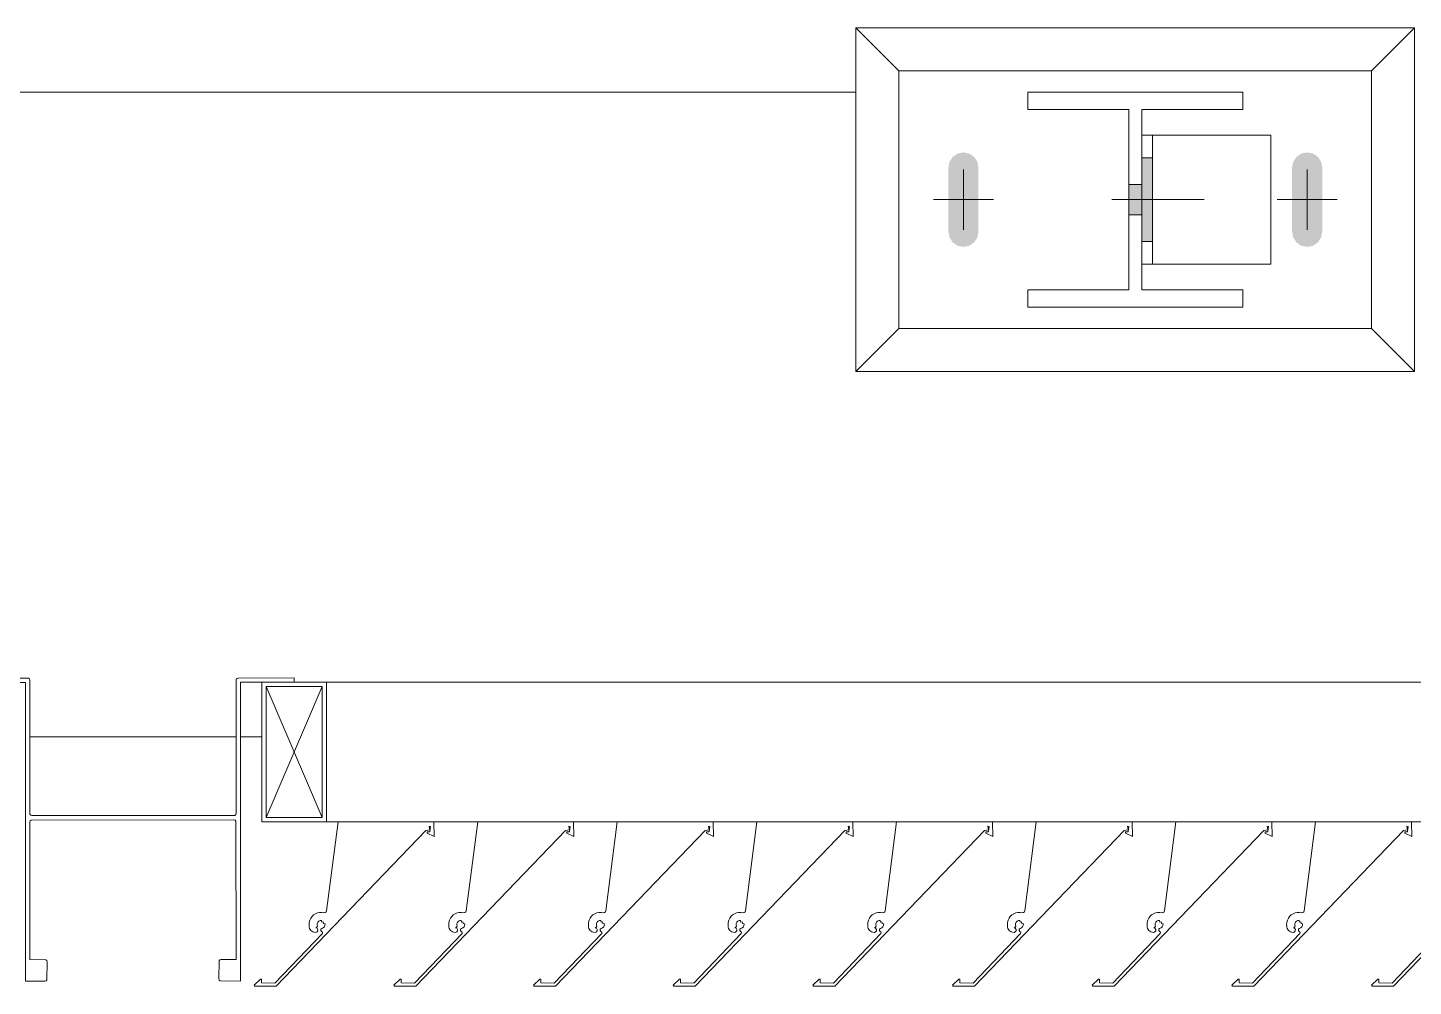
# Model space of a CAD drawing. Header units: millimetres. Extents: x -220592 to 404889, y -217665 to 38245.
# Drawn here: x 7591.42 to 7597.87, y -48110.8 to -48106.34 of the extents above; entities that cross this region are included whole.
import ezdxf

# ---------------------------------------------------------------- set-up
doc = ezdxf.new("R2010")
doc.units = ezdxf.units.MM
doc.linetypes.add('XKITLINE00', pattern=[0])
doc.layers.add('000 - 0_HIDE_OBJ_FRAMING_DEF_SUB_1', color=7, linetype='Continuous')
doc.layers.add('Part', color=7, linetype='Continuous', lineweight=0)

# ---------------------------------------------------------------- blocks, each defined once
blk = doc.blocks.new('*A13531')
at = {"layer": '000 - 0_HIDE_OBJ_FRAMING_DEF_SUB_1', "color": 7, "linetype": 'XKITLINE00', "lineweight": 0}
for p, q in [((-162.103449, 103.570891), (-142.373449, 103.570891)), ((-146.218257, 100.570891), (-145.258145, 100.570891)), ((-145.238579, 100.570891), (-145.138405, 100.570891))]:
    blk.add_line(p, q, dxfattribs=at)
blk = doc.blocks.new('*A13585')
at = {"layer": 'Part', "color": 7, "linetype": 'XKITLINE00', "lineweight": 0}
for p, q in [((-139.584201, 100.175799), (-139.637231, 99.761793)), ((-139.138531, 100.175791), (-139.584201, 100.175799)), ((-139.157322, 100.138896), (-139.160226, 100.155912)), ((-139.160226, 100.155912), (-139.153653, 100.153876)), ((-139.156793, 100.128893), (-139.153653, 100.153876)), ((-139.135909, 100.108106), (-139.138531, 100.175791)), ((-139.872111, 99.410877), (-139.175865, 100.135999)), ((-139.175865, 100.135999), (-139.157322, 100.138896)), ((-139.168984, 100.128764), (-139.169396, 100.123641)), ((-139.169396, 100.123641), (-139.135909, 100.108106)), ((-139.156793, 100.128893), (-139.168984, 100.128764)), ((-139.718205, 99.708016), (-139.71899, 99.697803)), ((-139.71899, 99.697803), (-139.718892, 99.691004)), ((-139.715582, 99.717917), (-139.718205, 99.708016)), ((-139.711209, 99.727179), (-139.715582, 99.717917)), ((-139.705231, 99.735496), (-139.711209, 99.727179)), ((-139.697844, 99.742592), (-139.705231, 99.735496)), ((-139.689294, 99.748232), (-139.697844, 99.742592)), ((-139.679864, 99.75223), (-139.689294, 99.748232)), ((-139.680851, 99.696314), (-139.680507, 99.702814)), ((-139.680507, 99.702814), (-139.677909, 99.708782)), ((-139.669865, 99.754453), (-139.679864, 99.75223)), ((-139.677909, 99.708782), (-139.673387, 99.713464)), ((-139.673387, 99.713464), (-139.667513, 99.716266)), ((-139.659629, 99.754828), (-139.669865, 99.754453)), ((-139.667513, 99.716266), (-139.661029, 99.716835)), ((-139.661029, 99.716835), (-139.659923, 99.709129)), ((-139.659923, 99.709129), (-139.652863, 99.710299)), ((-139.649495, 99.753342), (-139.659629, 99.754828)), ((-139.652863, 99.710299), (-139.651919, 99.703134)), ((-139.651919, 99.703134), (-139.644528, 99.700812)), ((-139.643972, 99.753581), (-139.649495, 99.753342)), ((-139.644528, 99.700812), (-139.644951, 99.69414)), ((-139.639421, 99.756718), (-139.643972, 99.753581)), ((-139.637231, 99.761793), (-139.639421, 99.756718)), ((-139.657075, 99.656928), (-139.878477, 99.425912)), ((-139.718892, 99.691004), (-139.718256, 99.685276)), ((-139.718256, 99.685276), (-139.716537, 99.679775)), ((-139.716537, 99.679775), (-139.713797, 99.674705)), ((-139.713797, 99.674705), (-139.710139, 99.670251)), ((-139.710139, 99.670251), (-139.705696, 99.66658)), ((-139.705696, 99.66658), (-139.700633, 99.663826)), ((-139.700633, 99.663826), (-139.695137, 99.662091)), ((-139.695137, 99.662091), (-139.687367, 99.661595)), ((-139.687367, 99.661595), (-139.681893, 99.664235)), ((-139.687334, 99.683555), (-139.682353, 99.685585)), ((-139.681862, 99.680613), (-139.687334, 99.683555)), ((-139.682353, 99.685585), (-139.679946, 99.690396)), ((-139.681893, 99.664235), (-139.678656, 99.669379)), ((-139.678644, 99.675456), (-139.681862, 99.680613)), ((-139.679946, 99.690396), (-139.680851, 99.696314)), ((-139.678656, 99.669379), (-139.678644, 99.675456)), ((-139.664258, 99.6761), (-139.664464, 99.670206)), ((-139.664464, 99.670206), (-139.66061, 99.665742)), ((-139.660101, 99.680283), (-139.664258, 99.6761)), ((-139.66061, 99.665742), (-139.655983, 99.662087)), ((-139.652527, 99.683397), (-139.660101, 99.680283)), ((-139.655983, 99.662087), (-139.657075, 99.656928)), ((-139.647741, 99.688064), (-139.652527, 99.683397)), ((-139.644951, 99.69414), (-139.647741, 99.688064)), ((-139.944842, 99.44476), (-139.97373, 99.416111)), ((-139.939921, 99.443675), (-139.944842, 99.44476)), ((-139.939824, 99.426255), (-139.939921, 99.443675)), ((-139.97373, 99.416111), (-139.971262, 99.41143)), ((-139.971262, 99.41143), (-139.872111, 99.410877)), ((-139.878477, 99.425912), (-139.939824, 99.426255))]:
    blk.add_line(p, q, dxfattribs=at)
blk = doc.blocks.new('*A13586')
at = {"layer": 'Part', "color": 7, "linetype": 'XKITLINE00', "lineweight": 0}
for p, q in [((-140.234201, 100.175799), (-140.287231, 99.761793)), ((-139.788531, 100.175791), (-140.234201, 100.175799)), ((-139.807322, 100.138896), (-139.810226, 100.155912)), ((-139.810226, 100.155912), (-139.803653, 100.153876)), ((-139.806793, 100.128893), (-139.803653, 100.153876)), ((-139.785909, 100.108106), (-139.788531, 100.175791)), ((-140.522111, 99.410877), (-139.825865, 100.135999)), ((-139.825865, 100.135999), (-139.807322, 100.138896)), ((-139.818984, 100.128764), (-139.819396, 100.123641)), ((-139.819396, 100.123641), (-139.785909, 100.108106)), ((-139.806793, 100.128893), (-139.818984, 100.128764)), ((-140.368205, 99.708016), (-140.36899, 99.697803)), ((-140.36899, 99.697803), (-140.368892, 99.691004)), ((-140.365582, 99.717917), (-140.368205, 99.708016)), ((-140.361209, 99.727179), (-140.365582, 99.717917)), ((-140.355231, 99.735496), (-140.361209, 99.727179)), ((-140.347844, 99.742592), (-140.355231, 99.735496)), ((-140.339294, 99.748232), (-140.347844, 99.742592)), ((-140.329864, 99.75223), (-140.339294, 99.748232)), ((-140.330851, 99.696314), (-140.330507, 99.702814)), ((-140.330507, 99.702814), (-140.327909, 99.708782)), ((-140.319865, 99.754453), (-140.329864, 99.75223)), ((-140.327909, 99.708782), (-140.323387, 99.713464)), ((-140.323387, 99.713464), (-140.317513, 99.716266)), ((-140.309629, 99.754828), (-140.319865, 99.754453)), ((-140.317513, 99.716266), (-140.311029, 99.716835)), ((-140.311029, 99.716835), (-140.309923, 99.709129)), ((-140.309923, 99.709129), (-140.302863, 99.710299)), ((-140.299495, 99.753342), (-140.309629, 99.754828)), ((-140.302863, 99.710299), (-140.301919, 99.703134)), ((-140.301919, 99.703134), (-140.294528, 99.700812)), ((-140.293972, 99.753581), (-140.299495, 99.753342)), ((-140.294528, 99.700812), (-140.294951, 99.69414)), ((-140.289421, 99.756718), (-140.293972, 99.753581)), ((-140.287231, 99.761793), (-140.289421, 99.756718)), ((-140.307075, 99.656928), (-140.528477, 99.425912)), ((-140.368892, 99.691004), (-140.368256, 99.685276)), ((-140.368256, 99.685276), (-140.366537, 99.679775)), ((-140.366537, 99.679775), (-140.363797, 99.674705)), ((-140.363797, 99.674705), (-140.360139, 99.670251)), ((-140.360139, 99.670251), (-140.355696, 99.66658)), ((-140.355696, 99.66658), (-140.350633, 99.663826)), ((-140.350633, 99.663826), (-140.345137, 99.662091)), ((-140.345137, 99.662091), (-140.337367, 99.661595)), ((-140.337367, 99.661595), (-140.331893, 99.664235)), ((-140.337334, 99.683555), (-140.332353, 99.685585)), ((-140.331862, 99.680613), (-140.337334, 99.683555)), ((-140.332353, 99.685585), (-140.329946, 99.690396)), ((-140.331893, 99.664235), (-140.328656, 99.669379)), ((-140.328644, 99.675456), (-140.331862, 99.680613)), ((-140.329946, 99.690396), (-140.330851, 99.696314)), ((-140.328656, 99.669379), (-140.328644, 99.675456)), ((-140.314258, 99.6761), (-140.314464, 99.670206)), ((-140.314464, 99.670206), (-140.31061, 99.665742)), ((-140.310101, 99.680283), (-140.314258, 99.6761)), ((-140.31061, 99.665742), (-140.305983, 99.662087)), ((-140.302527, 99.683397), (-140.310101, 99.680283)), ((-140.305983, 99.662087), (-140.307075, 99.656928)), ((-140.297741, 99.688064), (-140.302527, 99.683397)), ((-140.294951, 99.69414), (-140.297741, 99.688064)), ((-140.594842, 99.44476), (-140.62373, 99.416111)), ((-140.589921, 99.443675), (-140.594842, 99.44476)), ((-140.589824, 99.426255), (-140.589921, 99.443675)), ((-140.62373, 99.416111), (-140.621262, 99.41143)), ((-140.621262, 99.41143), (-140.522111, 99.410877)), ((-140.528477, 99.425912), (-140.589824, 99.426255))]:
    blk.add_line(p, q, dxfattribs=at)
blk = doc.blocks.new('*A13587')
at = {"layer": 'Part', "color": 7, "linetype": 'XKITLINE00', "lineweight": 0}
for p, q in [((-140.884201, 100.175799), (-140.937231, 99.761793)), ((-140.438531, 100.175791), (-140.884201, 100.175799)), ((-140.457322, 100.138896), (-140.460226, 100.155912)), ((-140.460226, 100.155912), (-140.453653, 100.153876)), ((-140.456793, 100.128893), (-140.453653, 100.153876)), ((-140.435909, 100.108106), (-140.438531, 100.175791)), ((-141.172111, 99.410877), (-140.475865, 100.135999)), ((-140.475865, 100.135999), (-140.457322, 100.138896)), ((-140.468984, 100.128764), (-140.469396, 100.123641)), ((-140.469396, 100.123641), (-140.435909, 100.108106)), ((-140.456793, 100.128893), (-140.468984, 100.128764)), ((-141.018205, 99.708016), (-141.01899, 99.697803)), ((-141.01899, 99.697803), (-141.018892, 99.691004)), ((-141.015582, 99.717917), (-141.018205, 99.708016)), ((-141.011209, 99.727179), (-141.015582, 99.717917)), ((-141.005231, 99.735496), (-141.011209, 99.727179)), ((-140.997844, 99.742592), (-141.005231, 99.735496)), ((-140.989294, 99.748232), (-140.997844, 99.742592)), ((-140.979864, 99.75223), (-140.989294, 99.748232)), ((-140.980851, 99.696314), (-140.980507, 99.702814)), ((-140.980507, 99.702814), (-140.977909, 99.708782)), ((-140.969865, 99.754453), (-140.979864, 99.75223)), ((-140.977909, 99.708782), (-140.973387, 99.713464)), ((-140.973387, 99.713464), (-140.967513, 99.716266)), ((-140.959629, 99.754828), (-140.969865, 99.754453)), ((-140.967513, 99.716266), (-140.961029, 99.716835)), ((-140.961029, 99.716835), (-140.959923, 99.709129)), ((-140.959923, 99.709129), (-140.952863, 99.710299)), ((-140.949495, 99.753342), (-140.959629, 99.754828)), ((-140.952863, 99.710299), (-140.951919, 99.703134)), ((-140.951919, 99.703134), (-140.944528, 99.700812)), ((-140.943972, 99.753581), (-140.949495, 99.753342)), ((-140.944528, 99.700812), (-140.944951, 99.69414)), ((-140.939421, 99.756718), (-140.943972, 99.753581)), ((-140.937231, 99.761793), (-140.939421, 99.756718)), ((-140.957075, 99.656928), (-141.178477, 99.425912)), ((-141.018892, 99.691004), (-141.018256, 99.685276)), ((-141.018256, 99.685276), (-141.016537, 99.679775)), ((-141.016537, 99.679775), (-141.013797, 99.674705)), ((-141.013797, 99.674705), (-141.010139, 99.670251)), ((-141.010139, 99.670251), (-141.005696, 99.66658)), ((-141.005696, 99.66658), (-141.000633, 99.663826)), ((-141.000633, 99.663826), (-140.995137, 99.662091)), ((-140.995137, 99.662091), (-140.987367, 99.661595)), ((-140.987367, 99.661595), (-140.981893, 99.664235)), ((-140.987334, 99.683555), (-140.982353, 99.685585)), ((-140.981862, 99.680613), (-140.987334, 99.683555)), ((-140.982353, 99.685585), (-140.979946, 99.690396)), ((-140.981893, 99.664235), (-140.978656, 99.669379)), ((-140.978644, 99.675456), (-140.981862, 99.680613)), ((-140.979946, 99.690396), (-140.980851, 99.696314)), ((-140.978656, 99.669379), (-140.978644, 99.675456)), ((-140.964258, 99.6761), (-140.964464, 99.670206)), ((-140.964464, 99.670206), (-140.96061, 99.665742)), ((-140.960101, 99.680283), (-140.964258, 99.6761)), ((-140.96061, 99.665742), (-140.955983, 99.662087)), ((-140.952527, 99.683397), (-140.960101, 99.680283)), ((-140.955983, 99.662087), (-140.957075, 99.656928)), ((-140.947741, 99.688064), (-140.952527, 99.683397)), ((-140.944951, 99.69414), (-140.947741, 99.688064)), ((-141.244842, 99.44476), (-141.27373, 99.416111)), ((-141.239921, 99.443675), (-141.244842, 99.44476)), ((-141.239824, 99.426255), (-141.239921, 99.443675)), ((-141.27373, 99.416111), (-141.271262, 99.41143)), ((-141.271262, 99.41143), (-141.172111, 99.410877)), ((-141.178477, 99.425912), (-141.239824, 99.426255))]:
    blk.add_line(p, q, dxfattribs=at)
blk = doc.blocks.new('*A13588')
at = {"layer": 'Part', "color": 7, "linetype": 'XKITLINE00', "lineweight": 0}
for p, q in [((-141.534201, 100.175799), (-141.587231, 99.761793)), ((-141.088531, 100.175791), (-141.534201, 100.175799)), ((-141.107322, 100.138896), (-141.110226, 100.155912)), ((-141.110226, 100.155912), (-141.103653, 100.153876)), ((-141.106793, 100.128893), (-141.103653, 100.153876)), ((-141.085909, 100.108106), (-141.088531, 100.175791)), ((-141.822111, 99.410877), (-141.125865, 100.135999)), ((-141.125865, 100.135999), (-141.107322, 100.138896)), ((-141.118984, 100.128764), (-141.119396, 100.123641)), ((-141.119396, 100.123641), (-141.085909, 100.108106)), ((-141.106793, 100.128893), (-141.118984, 100.128764)), ((-141.668205, 99.708016), (-141.66899, 99.697803)), ((-141.66899, 99.697803), (-141.668892, 99.691004)), ((-141.665582, 99.717917), (-141.668205, 99.708016)), ((-141.661209, 99.727179), (-141.665582, 99.717917)), ((-141.655231, 99.735496), (-141.661209, 99.727179)), ((-141.647844, 99.742592), (-141.655231, 99.735496)), ((-141.639294, 99.748232), (-141.647844, 99.742592)), ((-141.629864, 99.75223), (-141.639294, 99.748232)), ((-141.630851, 99.696314), (-141.630507, 99.702814)), ((-141.630507, 99.702814), (-141.627909, 99.708782)), ((-141.619865, 99.754453), (-141.629864, 99.75223)), ((-141.627909, 99.708782), (-141.623387, 99.713464)), ((-141.623387, 99.713464), (-141.617513, 99.716266)), ((-141.609629, 99.754828), (-141.619865, 99.754453)), ((-141.617513, 99.716266), (-141.611029, 99.716835)), ((-141.611029, 99.716835), (-141.609923, 99.709129)), ((-141.609923, 99.709129), (-141.602863, 99.710299)), ((-141.599495, 99.753342), (-141.609629, 99.754828)), ((-141.602863, 99.710299), (-141.601919, 99.703134)), ((-141.601919, 99.703134), (-141.594528, 99.700812)), ((-141.593972, 99.753581), (-141.599495, 99.753342)), ((-141.594528, 99.700812), (-141.594951, 99.69414)), ((-141.589421, 99.756718), (-141.593972, 99.753581)), ((-141.587231, 99.761793), (-141.589421, 99.756718)), ((-141.607075, 99.656928), (-141.828477, 99.425912)), ((-141.668892, 99.691004), (-141.668256, 99.685276)), ((-141.668256, 99.685276), (-141.666537, 99.679775)), ((-141.666537, 99.679775), (-141.663797, 99.674705)), ((-141.663797, 99.674705), (-141.660139, 99.670251)), ((-141.660139, 99.670251), (-141.655696, 99.66658)), ((-141.655696, 99.66658), (-141.650633, 99.663826)), ((-141.650633, 99.663826), (-141.645137, 99.662091)), ((-141.645137, 99.662091), (-141.637367, 99.661595)), ((-141.637367, 99.661595), (-141.631893, 99.664235)), ((-141.637334, 99.683555), (-141.632353, 99.685585)), ((-141.631862, 99.680613), (-141.637334, 99.683555)), ((-141.632353, 99.685585), (-141.629946, 99.690396)), ((-141.631893, 99.664235), (-141.628656, 99.669379)), ((-141.628644, 99.675456), (-141.631862, 99.680613)), ((-141.629946, 99.690396), (-141.630851, 99.696314)), ((-141.628656, 99.669379), (-141.628644, 99.675456)), ((-141.614258, 99.6761), (-141.614464, 99.670206)), ((-141.614464, 99.670206), (-141.61061, 99.665742)), ((-141.610101, 99.680283), (-141.614258, 99.6761)), ((-141.61061, 99.665742), (-141.605983, 99.662087)), ((-141.602527, 99.683397), (-141.610101, 99.680283)), ((-141.605983, 99.662087), (-141.607075, 99.656928)), ((-141.597741, 99.688064), (-141.602527, 99.683397)), ((-141.594951, 99.69414), (-141.597741, 99.688064)), ((-141.894842, 99.44476), (-141.92373, 99.416111)), ((-141.889921, 99.443675), (-141.894842, 99.44476)), ((-141.889824, 99.426255), (-141.889921, 99.443675)), ((-141.92373, 99.416111), (-141.921262, 99.41143)), ((-141.921262, 99.41143), (-141.822111, 99.410877)), ((-141.828477, 99.425912), (-141.889824, 99.426255))]:
    blk.add_line(p, q, dxfattribs=at)
blk = doc.blocks.new('*A13589')
at = {"layer": 'Part', "color": 7, "linetype": 'XKITLINE00', "lineweight": 0}
for p, q in [((-142.184201, 100.175799), (-142.237231, 99.761793)), ((-141.738531, 100.175791), (-142.184201, 100.175799)), ((-141.757322, 100.138896), (-141.760226, 100.155912)), ((-141.760226, 100.155912), (-141.753653, 100.153876)), ((-141.756793, 100.128893), (-141.753653, 100.153876)), ((-141.735909, 100.108106), (-141.738531, 100.175791)), ((-142.472111, 99.410877), (-141.775865, 100.135999)), ((-141.775865, 100.135999), (-141.757322, 100.138896)), ((-141.768984, 100.128764), (-141.769396, 100.123641)), ((-141.769396, 100.123641), (-141.735909, 100.108106)), ((-141.756793, 100.128893), (-141.768984, 100.128764)), ((-142.318205, 99.708016), (-142.31899, 99.697803)), ((-142.31899, 99.697803), (-142.318892, 99.691004)), ((-142.315582, 99.717917), (-142.318205, 99.708016)), ((-142.311209, 99.727179), (-142.315582, 99.717917)), ((-142.305231, 99.735496), (-142.311209, 99.727179)), ((-142.297844, 99.742592), (-142.305231, 99.735496)), ((-142.289294, 99.748232), (-142.297844, 99.742592)), ((-142.279864, 99.75223), (-142.289294, 99.748232)), ((-142.280851, 99.696314), (-142.280507, 99.702814)), ((-142.280507, 99.702814), (-142.277909, 99.708782)), ((-142.269865, 99.754453), (-142.279864, 99.75223)), ((-142.277909, 99.708782), (-142.273387, 99.713464)), ((-142.273387, 99.713464), (-142.267513, 99.716266)), ((-142.259629, 99.754828), (-142.269865, 99.754453)), ((-142.267513, 99.716266), (-142.261029, 99.716835)), ((-142.261029, 99.716835), (-142.259923, 99.709129)), ((-142.259923, 99.709129), (-142.252863, 99.710299)), ((-142.249495, 99.753342), (-142.259629, 99.754828)), ((-142.252863, 99.710299), (-142.251919, 99.703134)), ((-142.251919, 99.703134), (-142.244528, 99.700812)), ((-142.243972, 99.753581), (-142.249495, 99.753342)), ((-142.244528, 99.700812), (-142.244951, 99.69414)), ((-142.239421, 99.756718), (-142.243972, 99.753581)), ((-142.237231, 99.761793), (-142.239421, 99.756718)), ((-142.257075, 99.656928), (-142.478477, 99.425912)), ((-142.318892, 99.691004), (-142.318256, 99.685276)), ((-142.318256, 99.685276), (-142.316537, 99.679775)), ((-142.316537, 99.679775), (-142.313797, 99.674705)), ((-142.313797, 99.674705), (-142.310139, 99.670251)), ((-142.310139, 99.670251), (-142.305696, 99.66658)), ((-142.305696, 99.66658), (-142.300633, 99.663826)), ((-142.300633, 99.663826), (-142.295137, 99.662091)), ((-142.295137, 99.662091), (-142.287367, 99.661595)), ((-142.287367, 99.661595), (-142.281893, 99.664235)), ((-142.287334, 99.683555), (-142.282353, 99.685585)), ((-142.281862, 99.680613), (-142.287334, 99.683555)), ((-142.282353, 99.685585), (-142.279946, 99.690396)), ((-142.281893, 99.664235), (-142.278656, 99.669379)), ((-142.278644, 99.675456), (-142.281862, 99.680613)), ((-142.279946, 99.690396), (-142.280851, 99.696314)), ((-142.278656, 99.669379), (-142.278644, 99.675456)), ((-142.264258, 99.6761), (-142.264464, 99.670206)), ((-142.264464, 99.670206), (-142.26061, 99.665742)), ((-142.260101, 99.680283), (-142.264258, 99.6761)), ((-142.26061, 99.665742), (-142.255983, 99.662087)), ((-142.252527, 99.683397), (-142.260101, 99.680283)), ((-142.255983, 99.662087), (-142.257075, 99.656928)), ((-142.247741, 99.688064), (-142.252527, 99.683397)), ((-142.244951, 99.69414), (-142.247741, 99.688064)), ((-142.544842, 99.44476), (-142.57373, 99.416111)), ((-142.539921, 99.443675), (-142.544842, 99.44476)), ((-142.539824, 99.426255), (-142.539921, 99.443675)), ((-142.57373, 99.416111), (-142.571262, 99.41143)), ((-142.571262, 99.41143), (-142.472111, 99.410877)), ((-142.478477, 99.425912), (-142.539824, 99.426255))]:
    blk.add_line(p, q, dxfattribs=at)
blk = doc.blocks.new('*A13590')
at = {"layer": 'Part', "color": 7, "linetype": 'XKITLINE00', "lineweight": 0}
for p, q in [((-142.834201, 100.175799), (-142.887231, 99.761793)), ((-142.388531, 100.175791), (-142.834201, 100.175799)), ((-142.407322, 100.138896), (-142.410226, 100.155912)), ((-142.410226, 100.155912), (-142.403653, 100.153876)), ((-142.406793, 100.128893), (-142.403653, 100.153876)), ((-142.385909, 100.108106), (-142.388531, 100.175791)), ((-143.122111, 99.410877), (-142.425865, 100.135999)), ((-142.425865, 100.135999), (-142.407322, 100.138896)), ((-142.418984, 100.128764), (-142.419396, 100.123641)), ((-142.419396, 100.123641), (-142.385909, 100.108106)), ((-142.406793, 100.128893), (-142.418984, 100.128764)), ((-142.968205, 99.708016), (-142.96899, 99.697803)), ((-142.96899, 99.697803), (-142.968892, 99.691004)), ((-142.965582, 99.717917), (-142.968205, 99.708016)), ((-142.961209, 99.727179), (-142.965582, 99.717917)), ((-142.955231, 99.735496), (-142.961209, 99.727179)), ((-142.947844, 99.742592), (-142.955231, 99.735496)), ((-142.939294, 99.748232), (-142.947844, 99.742592)), ((-142.929864, 99.75223), (-142.939294, 99.748232)), ((-142.930851, 99.696314), (-142.930507, 99.702814)), ((-142.930507, 99.702814), (-142.927909, 99.708782)), ((-142.919865, 99.754453), (-142.929864, 99.75223)), ((-142.927909, 99.708782), (-142.923387, 99.713464)), ((-142.923387, 99.713464), (-142.917513, 99.716266)), ((-142.909629, 99.754828), (-142.919865, 99.754453)), ((-142.917513, 99.716266), (-142.911029, 99.716835)), ((-142.911029, 99.716835), (-142.909923, 99.709129)), ((-142.909923, 99.709129), (-142.902863, 99.710299)), ((-142.899495, 99.753342), (-142.909629, 99.754828)), ((-142.902863, 99.710299), (-142.901919, 99.703134)), ((-142.901919, 99.703134), (-142.894528, 99.700812)), ((-142.893972, 99.753581), (-142.899495, 99.753342)), ((-142.894528, 99.700812), (-142.894951, 99.69414)), ((-142.889421, 99.756718), (-142.893972, 99.753581)), ((-142.887231, 99.761793), (-142.889421, 99.756718)), ((-142.907075, 99.656928), (-143.128477, 99.425912)), ((-142.968892, 99.691004), (-142.968256, 99.685276)), ((-142.968256, 99.685276), (-142.966537, 99.679775)), ((-142.966537, 99.679775), (-142.963797, 99.674705)), ((-142.963797, 99.674705), (-142.960139, 99.670251)), ((-142.960139, 99.670251), (-142.955696, 99.66658)), ((-142.955696, 99.66658), (-142.950633, 99.663826)), ((-142.950633, 99.663826), (-142.945137, 99.662091)), ((-142.945137, 99.662091), (-142.937367, 99.661595)), ((-142.937367, 99.661595), (-142.931893, 99.664235)), ((-142.937334, 99.683555), (-142.932353, 99.685585)), ((-142.931862, 99.680613), (-142.937334, 99.683555)), ((-142.932353, 99.685585), (-142.929946, 99.690396)), ((-142.931893, 99.664235), (-142.928656, 99.669379)), ((-142.928644, 99.675456), (-142.931862, 99.680613)), ((-142.929946, 99.690396), (-142.930851, 99.696314)), ((-142.928656, 99.669379), (-142.928644, 99.675456)), ((-142.914258, 99.6761), (-142.914464, 99.670206)), ((-142.914464, 99.670206), (-142.91061, 99.665742)), ((-142.910101, 99.680283), (-142.914258, 99.6761)), ((-142.91061, 99.665742), (-142.905983, 99.662087)), ((-142.902527, 99.683397), (-142.910101, 99.680283)), ((-142.905983, 99.662087), (-142.907075, 99.656928)), ((-142.897741, 99.688064), (-142.902527, 99.683397)), ((-142.894951, 99.69414), (-142.897741, 99.688064)), ((-143.194842, 99.44476), (-143.22373, 99.416111)), ((-143.189921, 99.443675), (-143.194842, 99.44476)), ((-143.189824, 99.426255), (-143.189921, 99.443675)), ((-143.22373, 99.416111), (-143.221262, 99.41143)), ((-143.221262, 99.41143), (-143.122111, 99.410877)), ((-143.128477, 99.425912), (-143.189824, 99.426255))]:
    blk.add_line(p, q, dxfattribs=at)
blk = doc.blocks.new('*A13591')
at = {"layer": 'Part', "color": 7, "linetype": 'XKITLINE00', "lineweight": 0}
for p, q in [((-143.484201, 100.175799), (-143.537231, 99.761793)), ((-143.038531, 100.175791), (-143.484201, 100.175799)), ((-143.057322, 100.138896), (-143.060226, 100.155912)), ((-143.060226, 100.155912), (-143.053653, 100.153876)), ((-143.056793, 100.128893), (-143.053653, 100.153876)), ((-143.035909, 100.108106), (-143.038531, 100.175791)), ((-143.772111, 99.410877), (-143.075865, 100.135999)), ((-143.075865, 100.135999), (-143.057322, 100.138896)), ((-143.068984, 100.128764), (-143.069396, 100.123641)), ((-143.069396, 100.123641), (-143.035909, 100.108106)), ((-143.056793, 100.128893), (-143.068984, 100.128764)), ((-143.618205, 99.708016), (-143.61899, 99.697803)), ((-143.61899, 99.697803), (-143.618892, 99.691004)), ((-143.615582, 99.717917), (-143.618205, 99.708016)), ((-143.611209, 99.727179), (-143.615582, 99.717917)), ((-143.605231, 99.735496), (-143.611209, 99.727179)), ((-143.597844, 99.742592), (-143.605231, 99.735496)), ((-143.589294, 99.748232), (-143.597844, 99.742592)), ((-143.579864, 99.75223), (-143.589294, 99.748232)), ((-143.580851, 99.696314), (-143.580507, 99.702814)), ((-143.580507, 99.702814), (-143.577909, 99.708782)), ((-143.569865, 99.754453), (-143.579864, 99.75223)), ((-143.577909, 99.708782), (-143.573387, 99.713464)), ((-143.573387, 99.713464), (-143.567513, 99.716266)), ((-143.559629, 99.754828), (-143.569865, 99.754453)), ((-143.567513, 99.716266), (-143.561029, 99.716835)), ((-143.561029, 99.716835), (-143.559923, 99.709129)), ((-143.559923, 99.709129), (-143.552863, 99.710299)), ((-143.549495, 99.753342), (-143.559629, 99.754828)), ((-143.552863, 99.710299), (-143.551919, 99.703134)), ((-143.551919, 99.703134), (-143.544528, 99.700812)), ((-143.543972, 99.753581), (-143.549495, 99.753342)), ((-143.544528, 99.700812), (-143.544951, 99.69414)), ((-143.539421, 99.756718), (-143.543972, 99.753581)), ((-143.537231, 99.761793), (-143.539421, 99.756718)), ((-143.557075, 99.656928), (-143.778477, 99.425912)), ((-143.618892, 99.691004), (-143.618256, 99.685276)), ((-143.618256, 99.685276), (-143.616537, 99.679775)), ((-143.616537, 99.679775), (-143.613797, 99.674705)), ((-143.613797, 99.674705), (-143.610139, 99.670251)), ((-143.610139, 99.670251), (-143.605696, 99.66658)), ((-143.605696, 99.66658), (-143.600633, 99.663826)), ((-143.600633, 99.663826), (-143.595137, 99.662091)), ((-143.595137, 99.662091), (-143.587367, 99.661595)), ((-143.587367, 99.661595), (-143.581893, 99.664235)), ((-143.587334, 99.683555), (-143.582353, 99.685585)), ((-143.581862, 99.680613), (-143.587334, 99.683555)), ((-143.582353, 99.685585), (-143.579946, 99.690396)), ((-143.581893, 99.664235), (-143.578656, 99.669379)), ((-143.578644, 99.675456), (-143.581862, 99.680613)), ((-143.579946, 99.690396), (-143.580851, 99.696314)), ((-143.578656, 99.669379), (-143.578644, 99.675456)), ((-143.564258, 99.6761), (-143.564464, 99.670206)), ((-143.564464, 99.670206), (-143.56061, 99.665742)), ((-143.560101, 99.680283), (-143.564258, 99.6761)), ((-143.56061, 99.665742), (-143.555983, 99.662087)), ((-143.552527, 99.683397), (-143.560101, 99.680283)), ((-143.555983, 99.662087), (-143.557075, 99.656928)), ((-143.547741, 99.688064), (-143.552527, 99.683397)), ((-143.544951, 99.69414), (-143.547741, 99.688064)), ((-143.844842, 99.44476), (-143.87373, 99.416111)), ((-143.839921, 99.443675), (-143.844842, 99.44476)), ((-143.839824, 99.426255), (-143.839921, 99.443675)), ((-143.87373, 99.416111), (-143.871262, 99.41143)), ((-143.871262, 99.41143), (-143.772111, 99.410877)), ((-143.778477, 99.425912), (-143.839824, 99.426255))]:
    blk.add_line(p, q, dxfattribs=at)
blk = doc.blocks.new('*A13592')
at = {"layer": 'Part', "color": 7, "linetype": 'XKITLINE00', "lineweight": 0}
for p, q in [((-144.134201, 100.175799), (-144.187231, 99.761793)), ((-143.688531, 100.175791), (-144.134201, 100.175799)), ((-143.707322, 100.138896), (-143.710226, 100.155912)), ((-143.710226, 100.155912), (-143.703653, 100.153876)), ((-143.706793, 100.128893), (-143.703653, 100.153876)), ((-143.685909, 100.108106), (-143.688531, 100.175791)), ((-144.422111, 99.410877), (-143.725865, 100.135999)), ((-143.725865, 100.135999), (-143.707322, 100.138896)), ((-143.718984, 100.128764), (-143.719396, 100.123641)), ((-143.719396, 100.123641), (-143.685909, 100.108106)), ((-143.706793, 100.128893), (-143.718984, 100.128764)), ((-144.268205, 99.708016), (-144.26899, 99.697803)), ((-144.26899, 99.697803), (-144.268892, 99.691004)), ((-144.265582, 99.717917), (-144.268205, 99.708016)), ((-144.261209, 99.727179), (-144.265582, 99.717917)), ((-144.255231, 99.735496), (-144.261209, 99.727179)), ((-144.247844, 99.742592), (-144.255231, 99.735496)), ((-144.239294, 99.748232), (-144.247844, 99.742592)), ((-144.229864, 99.75223), (-144.239294, 99.748232)), ((-144.230851, 99.696314), (-144.230507, 99.702814)), ((-144.230507, 99.702814), (-144.227909, 99.708782)), ((-144.219865, 99.754453), (-144.229864, 99.75223)), ((-144.227909, 99.708782), (-144.223387, 99.713464)), ((-144.223387, 99.713464), (-144.217513, 99.716266)), ((-144.209629, 99.754828), (-144.219865, 99.754453)), ((-144.217513, 99.716266), (-144.211029, 99.716835)), ((-144.211029, 99.716835), (-144.209923, 99.709129)), ((-144.209923, 99.709129), (-144.202863, 99.710299)), ((-144.199495, 99.753342), (-144.209629, 99.754828)), ((-144.202863, 99.710299), (-144.201919, 99.703134)), ((-144.201919, 99.703134), (-144.194528, 99.700812)), ((-144.193972, 99.753581), (-144.199495, 99.753342)), ((-144.194528, 99.700812), (-144.194951, 99.69414)), ((-144.189421, 99.756718), (-144.193972, 99.753581)), ((-144.187231, 99.761793), (-144.189421, 99.756718)), ((-144.207075, 99.656928), (-144.428477, 99.425912)), ((-144.268892, 99.691004), (-144.268256, 99.685276)), ((-144.268256, 99.685276), (-144.266537, 99.679775)), ((-144.266537, 99.679775), (-144.263797, 99.674705)), ((-144.263797, 99.674705), (-144.260139, 99.670251)), ((-144.260139, 99.670251), (-144.255696, 99.66658)), ((-144.255696, 99.66658), (-144.250633, 99.663826)), ((-144.250633, 99.663826), (-144.245137, 99.662091)), ((-144.245137, 99.662091), (-144.237367, 99.661595)), ((-144.237367, 99.661595), (-144.231893, 99.664235)), ((-144.237334, 99.683555), (-144.232353, 99.685585)), ((-144.231862, 99.680613), (-144.237334, 99.683555)), ((-144.232353, 99.685585), (-144.229946, 99.690396)), ((-144.231893, 99.664235), (-144.228656, 99.669379)), ((-144.228644, 99.675456), (-144.231862, 99.680613)), ((-144.229946, 99.690396), (-144.230851, 99.696314)), ((-144.228656, 99.669379), (-144.228644, 99.675456)), ((-144.214258, 99.6761), (-144.214464, 99.670206)), ((-144.214464, 99.670206), (-144.21061, 99.665742)), ((-144.210101, 99.680283), (-144.214258, 99.6761)), ((-144.21061, 99.665742), (-144.205983, 99.662087)), ((-144.202527, 99.683397), (-144.210101, 99.680283)), ((-144.205983, 99.662087), (-144.207075, 99.656928)), ((-144.197741, 99.688064), (-144.202527, 99.683397)), ((-144.194951, 99.69414), (-144.197741, 99.688064)), ((-144.494842, 99.44476), (-144.52373, 99.416111)), ((-144.489921, 99.443675), (-144.494842, 99.44476)), ((-144.489824, 99.426255), (-144.489921, 99.443675)), ((-144.52373, 99.416111), (-144.521262, 99.41143)), ((-144.521262, 99.41143), (-144.422111, 99.410877)), ((-144.428477, 99.425912), (-144.489824, 99.426255))]:
    blk.add_line(p, q, dxfattribs=at)
blk = doc.blocks.new('*A13594')
at = {"layer": 'Part', "color": 7, "linetype": 'XKITLINE00', "lineweight": 0}
for p, q in [((-144.784201, 100.175799), (-144.837231, 99.761793)), ((-144.338531, 100.175791), (-144.784201, 100.175799)), ((-144.357322, 100.138896), (-144.360226, 100.155912)), ((-144.360226, 100.155912), (-144.353653, 100.153876)), ((-144.356793, 100.128893), (-144.353653, 100.153876)), ((-144.335909, 100.108106), (-144.338531, 100.175791)), ((-145.072111, 99.410877), (-144.375865, 100.135999)), ((-144.375865, 100.135999), (-144.357322, 100.138896)), ((-144.368984, 100.128764), (-144.369396, 100.123641)), ((-144.369396, 100.123641), (-144.335909, 100.108106)), ((-144.356793, 100.128893), (-144.368984, 100.128764)), ((-144.918205, 99.708016), (-144.91899, 99.697803)), ((-144.91899, 99.697803), (-144.918892, 99.691004)), ((-144.915582, 99.717917), (-144.918205, 99.708016)), ((-144.911209, 99.727179), (-144.915582, 99.717917)), ((-144.905231, 99.735496), (-144.911209, 99.727179)), ((-144.897844, 99.742592), (-144.905231, 99.735496)), ((-144.889294, 99.748232), (-144.897844, 99.742592)), ((-144.879864, 99.75223), (-144.889294, 99.748232)), ((-144.880851, 99.696314), (-144.880507, 99.702814)), ((-144.880507, 99.702814), (-144.877909, 99.708782)), ((-144.869865, 99.754453), (-144.879864, 99.75223)), ((-144.877909, 99.708782), (-144.873387, 99.713464)), ((-144.873387, 99.713464), (-144.867513, 99.716266)), ((-144.859629, 99.754828), (-144.869865, 99.754453)), ((-144.867513, 99.716266), (-144.861029, 99.716835)), ((-144.861029, 99.716835), (-144.859923, 99.709129)), ((-144.859923, 99.709129), (-144.852863, 99.710299)), ((-144.849495, 99.753342), (-144.859629, 99.754828)), ((-144.852863, 99.710299), (-144.851919, 99.703134)), ((-144.851919, 99.703134), (-144.844528, 99.700812)), ((-144.843972, 99.753581), (-144.849495, 99.753342)), ((-144.844528, 99.700812), (-144.844951, 99.69414)), ((-144.839421, 99.756718), (-144.843972, 99.753581)), ((-144.837231, 99.761793), (-144.839421, 99.756718)), ((-144.857075, 99.656928), (-145.078477, 99.425912)), ((-144.918892, 99.691004), (-144.918256, 99.685276)), ((-144.918256, 99.685276), (-144.916537, 99.679775)), ((-144.916537, 99.679775), (-144.913797, 99.674705)), ((-144.913797, 99.674705), (-144.910139, 99.670251)), ((-144.910139, 99.670251), (-144.905696, 99.66658)), ((-144.905696, 99.66658), (-144.900633, 99.663826)), ((-144.900633, 99.663826), (-144.895137, 99.662091)), ((-144.895137, 99.662091), (-144.887367, 99.661595)), ((-144.887367, 99.661595), (-144.881893, 99.664235)), ((-144.887334, 99.683555), (-144.882353, 99.685585)), ((-144.881862, 99.680613), (-144.887334, 99.683555)), ((-144.882353, 99.685585), (-144.879946, 99.690396)), ((-144.881893, 99.664235), (-144.878656, 99.669379)), ((-144.878644, 99.675456), (-144.881862, 99.680613)), ((-144.879946, 99.690396), (-144.880851, 99.696314)), ((-144.878656, 99.669379), (-144.878644, 99.675456)), ((-144.864258, 99.6761), (-144.864464, 99.670206)), ((-144.864464, 99.670206), (-144.86061, 99.665742)), ((-144.860101, 99.680283), (-144.864258, 99.6761)), ((-144.86061, 99.665742), (-144.855983, 99.662087)), ((-144.852527, 99.683397), (-144.860101, 99.680283)), ((-144.855983, 99.662087), (-144.857075, 99.656928)), ((-144.847741, 99.688064), (-144.852527, 99.683397)), ((-144.844951, 99.69414), (-144.847741, 99.688064)), ((-145.144842, 99.44476), (-145.17373, 99.416111)), ((-145.139921, 99.443675), (-145.144842, 99.44476)), ((-145.139824, 99.426255), (-145.139921, 99.443675)), ((-145.17373, 99.416111), (-145.171262, 99.41143)), ((-145.171262, 99.41143), (-145.072111, 99.410877)), ((-145.078477, 99.425912), (-145.139824, 99.426255))]:
    blk.add_line(p, q, dxfattribs=at)
blk = doc.blocks.new('*A13595')
at = {"layer": 'Part', "color": 7, "linetype": 'XKITLINE00', "lineweight": 0}
for p, q in [((-146.2248, 100.84434), (-146.488627, 100.845055)), ((-146.488627, 100.845055), (-146.488624, 100.825055)), ((-146.488624, 100.825055), (-146.238624, 100.825099)), ((-146.238624, 100.825099), (-146.238381, 99.435099)), ((-146.220312, 100.840658), (-146.2248, 100.84434)), ((-146.218625, 100.835102), (-146.220312, 100.840658)), ((-146.217755, 100.211276), (-146.218625, 100.835102)), ((-145.257865, 100.839097), (-145.258517, 100.21527)), ((-145.254183, 100.843585), (-145.257865, 100.839097)), ((-145.248627, 100.845272), (-145.254183, 100.843585)), ((-144.988627, 100.845317), (-145.248627, 100.845272)), ((-145.238624, 100.825273), (-144.988624, 100.825317)), ((-145.238381, 99.435273), (-145.238624, 100.825273)), ((-144.988624, 100.825317), (-144.988627, 100.845317)), ((-145.258517, 100.21527), (-145.260202, 100.209714)), ((-146.21851, 100.175102), (-146.216826, 100.180658)), ((-146.218399, 99.535102), (-146.21851, 100.175102)), ((-146.214072, 100.206788), (-146.217755, 100.211276)), ((-146.216826, 100.180658), (-146.212339, 100.184342)), ((-146.208516, 100.205104), (-146.214072, 100.206788)), ((-146.212339, 100.184342), (-145.268512, 100.185268)), ((-146.208516, 100.205104), (-145.268516, 100.205268)), ((-145.264689, 100.20603), (-145.268516, 100.205268)), ((-145.268512, 100.185268), (-145.262956, 100.183584)), ((-145.260202, 100.209714), (-145.264689, 100.20603)), ((-145.262956, 100.183584), (-145.259272, 100.179097)), ((-145.259272, 100.179097), (-145.258399, 99.53527)), ((-146.144572, 99.534354), (-146.218399, 99.535102)), ((-146.140083, 99.530672), (-146.144572, 99.534354)), ((-146.138397, 99.525116), (-146.140083, 99.530672)), ((-146.139143, 99.441289), (-146.138397, 99.525116)), ((-145.337636, 99.529083), (-145.338383, 99.445256)), ((-145.333954, 99.533571), (-145.337636, 99.529083)), ((-145.328399, 99.535258), (-145.333954, 99.533571)), ((-145.258399, 99.53527), (-145.328399, 99.535258)), ((-146.142826, 99.436801), (-146.139143, 99.441289)), ((-145.338383, 99.445256), (-145.336697, 99.439701)), ((-145.336697, 99.439701), (-145.332208, 99.436018)), ((-146.238381, 99.435099), (-146.148381, 99.435115)), ((-146.148381, 99.435115), (-146.142826, 99.436801)), ((-145.332208, 99.436018), (-145.238381, 99.435273))]:
    blk.add_line(p, q, dxfattribs=at)
blk = doc.blocks.new('*A14302')
at = {"layer": 'Part', "color": 7, "linetype": 'XKITLINE00', "lineweight": 0}
for p, q in [((-144.838405, 100.825601), (-139.358619, 100.825601)), ((-144.838405, 100.175601), (-144.784226, 100.175601)), ((-144.338523, 100.175601), (-144.134226, 100.175601)), ((-143.688523, 100.175601), (-143.484226, 100.175601)), ((-143.038523, 100.175601), (-142.834226, 100.175601)), ((-142.388523, 100.175601), (-142.184226, 100.175601)), ((-141.738523, 100.175601), (-141.534226, 100.175601)), ((-141.088523, 100.175601), (-140.884226, 100.175601)), ((-140.438523, 100.175601), (-140.234226, 100.175601)), ((-139.788523, 100.175601), (-139.584226, 100.175601))]:
    blk.add_line(p, q, dxfattribs=at)
blk = doc.blocks.new('*A14303')
at = {"layer": 'Part', "color": 7, "linetype": 'XKITLINE00', "lineweight": 0}
for p, q in [((-144.838405, 100.825601), (-145.138405, 100.825601)), ((-145.138405, 100.825601), (-145.138405, 100.175601)), ((-145.118405, 100.195601), (-144.858405, 100.805601)), ((-144.858405, 100.195601), (-145.118405, 100.805601)), ((-145.118405, 100.195601), (-145.118405, 100.805601)), ((-145.118405, 100.805601), (-144.858405, 100.805601)), ((-144.858405, 100.805601), (-144.858405, 100.195601)), ((-144.838405, 100.175601), (-144.838405, 100.825601)), ((-145.138405, 100.175601), (-144.838405, 100.175601)), ((-144.858405, 100.195601), (-145.118405, 100.195601))]:
    blk.add_line(p, q, dxfattribs=at)
blk = doc.blocks.new('*A14305')
at = {"layer": '000 - 0_HIDE_OBJ_FRAMING_DEF_SUB_1', "color": 7, "linetype": 'XKITLINE00', "lineweight": 0}
for p, q in [((-139.973449, 103.670869), (-142.173449, 103.670869)), ((-142.173449, 103.670869), (-142.173449, 102.470869)), ((-139.973449, 102.470869), (-139.973449, 103.670869)), ((-142.173449, 102.470869), (-139.973449, 102.470869))]:
    blk.add_line(p, q, dxfattribs=at)
blk = doc.blocks.new('*A14306')
at = {"layer": '000 - 0_HIDE_OBJ_FRAMING_DEF_SUB_1', "color": 7, "linetype": 'XKITLINE00', "lineweight": 0}
for p, q in [((-142.173449, 103.670869), (-142.373449, 103.870869)), ((-142.373449, 102.270869), (-142.373449, 103.870869)), ((-142.373449, 103.870869), (-139.773449, 103.870869)), ((-139.973449, 103.670869), (-139.773449, 103.870869)), ((-139.773449, 103.870869), (-139.773449, 102.270869)), ((-142.173449, 102.470869), (-142.373449, 102.270869)), ((-139.773449, 102.270869), (-139.973449, 102.470869)), ((-139.773449, 102.270869), (-142.373449, 102.270869))]:
    blk.add_line(p, q, dxfattribs=at)
blk = doc.blocks.new('*A14307')
at = {"layer": '000 - 0_HIDE_OBJ_FRAMING_DEF_SUB_1', "color": 7, "linetype": 'XKITLINE00', "lineweight": 0}
for p, q in [((-140.443449, 103.370869), (-141.043449, 103.370869)), ((-140.993449, 102.770869), (-140.993449, 103.370869)), ((-140.443449, 102.770869), (-140.443449, 103.370869)), ((-141.043449, 102.770869), (-140.443449, 102.770869))]:
    blk.add_line(p, q, dxfattribs=at)
blk = doc.blocks.new('*A14308')
at = {"layer": '000 - 0_HIDE_OBJ_FRAMING_DEF_SUB_1'}
for points in [[(-141.0434, 103.2659), (-140.9934, 103.2659), (-140.9934, 102.8759), (-141.0434, 102.8759)], [(-141.1034, 103.1409), (-141.0434, 103.1409), (-141.0434, 103.0009), (-141.1034, 103.0009)]]:
    blk.add_hatch(color=7, dxfattribs=at).paths.add_polyline_path(points, flags=17)
at = {"layer": '000 - 0_HIDE_OBJ_FRAMING_DEF_SUB_1', "color": 7, "linetype": 'XKITLINE00', "lineweight": 0}
for p, q in [((-141.0434, 103.2659), (-140.9934, 103.2659)), ((-141.1034, 103.1409), (-141.0434, 103.1409)), ((-141.1826, 103.0709), (-140.7534, 103.0709)), ((-141.1034, 103.0009), (-141.0434, 103.0009)), ((-141.0434, 102.8759), (-140.9934, 102.8759))]:
    blk.add_line(p, q, dxfattribs=at)
blk = doc.blocks.new('*A14309')
at = {"layer": '000 - 0_HIDE_OBJ_FRAMING_DEF_SUB_1'}
for points in [[(-141.8467, 102.8562), (-141.8734, 102.8509), (-141.9002, 102.8562), (-141.9229, 102.8714), (-141.9381, 102.8941), (-141.9434, 102.9209), (-141.9434, 103.2209), (-141.9381, 103.2477), (-141.9229, 103.2704), (-141.9002, 103.2855), (-141.8734, 103.2909), (-141.8467, 103.2855), (-141.824, 103.2704), (-141.8088, 103.2477), (-141.8034, 103.2209), (-141.8034, 102.9209), (-141.8088, 102.8941), (-141.824, 102.8714)], [(-140.2467, 102.8562), (-140.2734, 102.8509), (-140.3002, 102.8562), (-140.3229, 102.8714), (-140.3381, 102.8941), (-140.3434, 102.9209), (-140.3434, 103.2209), (-140.3381, 103.2477), (-140.3229, 103.2704), (-140.3002, 103.2855), (-140.2734, 103.2909), (-140.2467, 103.2855), (-140.224, 103.2704), (-140.2088, 103.2477), (-140.2034, 103.2209), (-140.2034, 102.9209), (-140.2088, 102.8941), (-140.224, 102.8714)]]:
    blk.add_hatch(color=7, dxfattribs=at).paths.add_polyline_path(points, flags=17)
at = {"layer": '000 - 0_HIDE_OBJ_FRAMING_DEF_SUB_1', "color": 7, "linetype": 'XKITLINE00', "lineweight": 0}
for p, q in [((-141.8734, 103.2109), (-141.8734, 102.9309)), ((-140.2734, 103.2109), (-140.2734, 102.9309)), ((-141.7334, 103.0709), (-142.0134, 103.0709)), ((-140.1334, 103.0709), (-140.4134, 103.0709))]:
    blk.add_line(p, q, dxfattribs=at)
blk = doc.blocks.new('*A14312')
at = {"layer": '000 - 0_HIDE_OBJ_FRAMING_DEF_SUB_1', "color": 7, "linetype": 'XKITLINE00', "lineweight": 0}
for p, q in [((-140.573449, 103.570869), (-141.573449, 103.570869)), ((-141.573449, 103.570869), (-141.573449, 103.490869)), ((-140.573449, 103.490869), (-140.573449, 103.570869)), ((-141.573449, 103.490869), (-141.103449, 103.490869)), ((-141.103449, 103.490869), (-141.103449, 102.650869)), ((-141.043449, 103.490869), (-140.573449, 103.490869)), ((-141.043449, 102.650869), (-141.043449, 103.490869)), ((-141.103449, 102.650869), (-141.573449, 102.650869)), ((-141.573449, 102.650869), (-141.573449, 102.570869)), ((-140.573449, 102.650869), (-141.043449, 102.650869)), ((-140.573449, 102.570869), (-140.573449, 102.650869)), ((-141.573449, 102.570869), (-140.573449, 102.570869))]:
    blk.add_line(p, q, dxfattribs=at)

msp = doc.modelspace()

# ---------------------------------------------------------------- block references
at = {"color": 7, "lineweight": 0}
for name in ['*A14306', '*A14305', '*A13531', '*A14312', '*A14307', '*A14309', '*A14308', '*A13595', '*A14303', '*A14302', '*A13594', '*A13592', '*A13591', '*A13590', '*A13589', '*A13588', '*A13587', '*A13586', '*A13585']:
    msp.add_blockref(name, (7737.6457, -48210.2152), dxfattribs=at)

doc.saveas('drawing.dxf')
